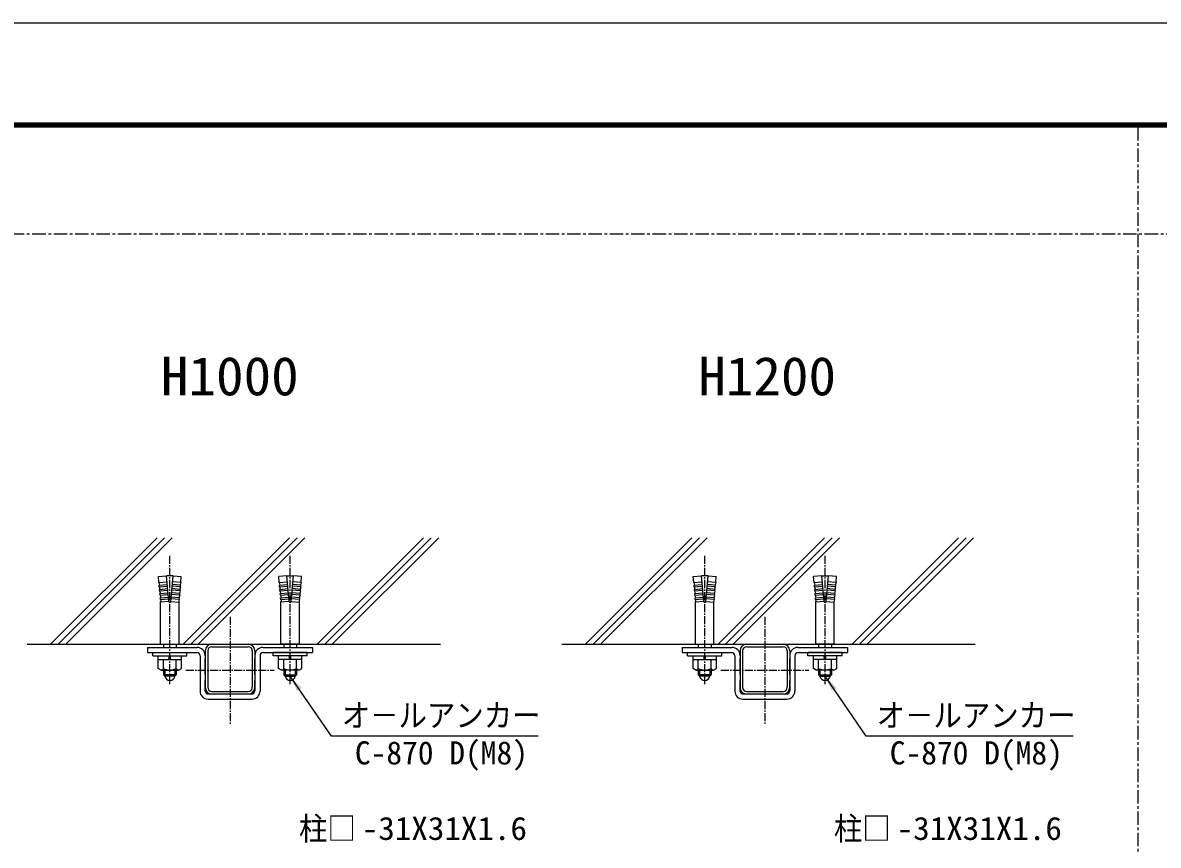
# Model space of a CAD drawing. Units: millimetres, scale not verified. Extents: x -4455 to 4455, y -3150 to 3150.
# Drawn here: x -2085 to 38, y 1612 to 3150 of the extents above; entities that cross this region are included whole.
import ezdxf
from ezdxf.enums import TextEntityAlignment as Align

# ---------------------------------------------------------------- set-up
doc = ezdxf.new("R2010")
doc.units = ezdxf.units.MM
doc.header["$LTSCALE"] = 20
doc.linetypes.add('USER1', pattern=[1.125, 0.75, -0.125, 0.125, -0.125])
doc.linetypes.add('USER2', pattern=[2, 1.25, -0.25, 0.25, -0.25])
for name, color, linetype, lineweight in [('0-0_1部材', 7, 'Continuous', 25), ('0-1_7詳細', 7, 'Continuous', 25), ('0-6_10枠', 7, 'Continuous', 25), ('0-7_中心線', 1, 'USER2', 25)]:
    doc.layers.add(name, color=color, linetype=linetype, lineweight=lineweight)
doc.layers.add('0-2_6文字', color=7, linetype='Continuous')
doc.styles.add('ＭＳ ゴシック', font='')
doc.styles.get('ＭＳ ゴシック').set_extended_font_data('MS Gothic')

msp = doc.modelspace()

# ---------------------------------------------------------------- linework, layer by layer
at = {"layer": '0-0_1部材'}
for p, q in [((-1804.09, 2115.65), (-1816.46, 2115.65)), ((-1591.46, 2115.65), (-1579.09, 2115.65)), ((-803.91, 2115.65), (-816.27, 2115.65)), ((-591.27, 2115.65), (-578.91, 2115.65))]:
    msp.add_line(p, q, dxfattribs=at)
for centre in [(-1810.28, 1929.8), (-1585.28, 1929.8), (-810.09, 1929.8), (-585.09, 1929.8)]:
    msp.add_arc(centre, 9.74, 189.64705, 350.35295, dxfattribs=at)
at = {"layer": '0-1_7詳細', "color": 4}
for p, q in [((-2033.36, 1987.89), (-1834.3, 2186.95)), ((-2019.22, 1987.89), (-1820.16, 2186.95)), ((-2005.08, 1987.89), (-1806.01, 2186.95)), ((-1785.34, 1987.89), (-1586.28, 2186.95)), ((-1771.2, 1987.89), (-1572.14, 2186.95)), ((-1757.06, 1987.89), (-1557.99, 2186.95)), ((-1534.8, 1987.89), (-1335.74, 2186.95)), ((-1520.66, 1987.89), (-1321.6, 2186.95)), ((-1506.52, 1987.89), (-1307.45, 2186.95)), ((-1033.18, 1987.89), (-834.11, 2186.95)), ((-1019.04, 1987.89), (-819.97, 2186.95)), ((-1004.89, 1987.89), (-805.83, 2186.95)), ((-785.16, 1987.89), (-586.09, 2186.95)), ((-771.01, 1987.89), (-571.95, 2186.95)), ((-756.87, 1987.89), (-557.81, 2186.95)), ((-534.62, 1987.89), (-335.55, 2186.95)), ((-520.48, 1987.89), (-321.41, 2186.95)), ((-506.33, 1987.89), (-307.27, 2186.95))]:
    msp.add_line(p, q, dxfattribs=at)
at = {"layer": '0-1_7詳細', "color": 1, "linetype": 'USER1'}
for p, q in [((-1810.28, 1912.95), (-1810.28, 2153.72)), ((-1585.28, 1912.95), (-1585.28, 2153.72)), ((-810.09, 1912.95), (-810.09, 2153.72)), ((-585.09, 1912.95), (-585.09, 2153.72)), ((-1697.78, 2039.2), (-1697.78, 1838.44)), ((-697.59, 2039.2), (-697.59, 1838.44)), ((-1780.21, 1939.14), (-1615.52, 1939.14)), ((-780.02, 1939.14), (-615.34, 1939.14))]:
    msp.add_line(p, q, dxfattribs=at)
at = {"layer": '0-1_7詳細'}
for p, q in [((-1830.74, 2103.35), (-1815.5, 2104.69)), ((-1830.74, 2103.35), (-1829.45, 2098.52)), ((-1812.28, 2067.83), (-1816.46, 2115.65)), ((-1808.28, 2067.83), (-1804.09, 2115.65)), ((-1789.81, 2103.35), (-1805.05, 2104.69)), ((-1804.09, 2115.65), (-1788.85, 2114.31)), ((-1789.81, 2103.35), (-1791.1, 2098.52)), ((-1789.81, 2103.35), (-1788.85, 2114.31)), ((-1591.46, 2115.65), (-1606.7, 2114.31)), ((-1605.74, 2103.35), (-1606.7, 2114.31)), ((-1605.74, 2103.35), (-1590.5, 2104.69)), ((-1605.74, 2103.35), (-1604.45, 2098.52)), ((-1587.28, 2067.83), (-1591.46, 2115.65)), ((-1583.28, 2067.83), (-1579.09, 2115.65)), ((-1564.81, 2103.35), (-1580.05, 2104.69)), ((-1563.85, 2114.31), (-1579.09, 2115.65)), ((-1564.81, 2103.35), (-1566.1, 2098.52)), ((-1564.81, 2103.35), (-1563.85, 2114.31)), ((-831.52, 2114.31), (-816.27, 2115.65)), ((-830.56, 2103.35), (-831.52, 2114.31)), ((-830.56, 2103.35), (-815.32, 2104.69)), ((-830.56, 2103.35), (-829.26, 2098.52)), ((-812.09, 2067.83), (-816.27, 2115.65)), ((-808.09, 2067.83), (-803.91, 2115.65)), ((-789.62, 2103.35), (-804.87, 2104.69)), ((-803.91, 2115.65), (-788.67, 2114.31)), ((-789.62, 2103.35), (-790.92, 2098.52)), ((-789.62, 2103.35), (-788.67, 2114.31)), ((-591.27, 2115.65), (-606.52, 2114.31)), ((-605.56, 2103.35), (-606.52, 2114.31)), ((-605.56, 2103.35), (-590.32, 2104.69)), ((-605.56, 2103.35), (-604.26, 2098.52)), ((-587.09, 2067.83), (-591.27, 2115.65)), ((-583.09, 2067.83), (-578.91, 2115.65)), ((-564.62, 2103.35), (-579.87, 2104.69)), ((-564.62, 2103.35), (-565.92, 2098.52)), ((-1830.31, 2098.37), (-1815.06, 2099.71)), ((-1830.04, 2095.38), (-1830.31, 2098.37)), ((-1830.04, 2095.38), (-1814.8, 2096.72)), ((-1830.04, 2095.38), (-1828.75, 2090.56)), ((-1829.61, 2090.4), (-1814.37, 2091.74)), ((-1829.35, 2087.42), (-1829.61, 2090.4)), ((-1829.35, 2087.42), (-1814.11, 2088.75)), ((-1829.35, 2087.42), (-1828.05, 2082.59)), ((-1828.91, 2082.43), (-1813.67, 2083.77)), ((-1828.65, 2079.45), (-1828.91, 2082.43)), ((-1791.64, 2082.43), (-1806.88, 2083.77)), ((-1791.2, 2087.42), (-1806.45, 2088.75)), ((-1790.94, 2090.4), (-1806.18, 2091.74)), ((-1790.51, 2095.38), (-1805.75, 2096.72)), ((-1790.24, 2098.37), (-1805.49, 2099.71)), ((-1791.2, 2087.42), (-1792.5, 2082.59)), ((-1791.9, 2079.45), (-1791.64, 2082.43)), ((-1790.51, 2095.38), (-1791.8, 2090.56)), ((-1791.2, 2087.42), (-1790.94, 2090.4)), ((-1790.51, 2095.38), (-1790.24, 2098.37)), ((-1605.31, 2098.37), (-1590.06, 2099.71)), ((-1605.05, 2095.38), (-1605.31, 2098.37)), ((-1605.05, 2095.38), (-1589.8, 2096.72)), ((-1605.05, 2095.38), (-1603.75, 2090.56)), ((-1604.61, 2090.4), (-1589.37, 2091.74)), ((-1604.35, 2087.42), (-1604.61, 2090.4)), ((-1604.35, 2087.42), (-1589.11, 2088.75)), ((-1604.35, 2087.42), (-1603.05, 2082.59)), ((-1603.91, 2082.43), (-1588.67, 2083.77)), ((-1603.65, 2079.45), (-1603.91, 2082.43)), ((-1566.64, 2082.43), (-1581.88, 2083.77)), ((-1566.2, 2087.42), (-1581.45, 2088.75)), ((-1565.94, 2090.4), (-1581.18, 2091.74)), ((-1565.51, 2095.38), (-1580.75, 2096.72)), ((-1565.25, 2098.37), (-1580.49, 2099.71)), ((-1566.2, 2087.42), (-1567.5, 2082.59)), ((-1566.9, 2079.45), (-1566.64, 2082.43)), ((-1565.51, 2095.38), (-1566.8, 2090.56)), ((-1566.2, 2087.42), (-1565.94, 2090.4)), ((-1565.51, 2095.38), (-1565.25, 2098.37)), ((-830.12, 2098.37), (-814.88, 2099.71)), ((-829.86, 2095.38), (-830.12, 2098.37)), ((-829.86, 2095.38), (-814.62, 2096.72)), ((-829.86, 2095.38), (-828.57, 2090.56)), ((-829.42, 2090.4), (-814.18, 2091.74)), ((-829.16, 2087.42), (-829.42, 2090.4)), ((-829.16, 2087.42), (-813.92, 2088.75)), ((-829.16, 2087.42), (-827.87, 2082.59)), ((-828.73, 2082.43), (-813.48, 2083.77)), ((-828.47, 2079.45), (-828.73, 2082.43)), ((-791.45, 2082.43), (-806.7, 2083.77)), ((-791.02, 2087.42), (-806.26, 2088.75)), ((-790.76, 2090.4), (-806, 2091.74)), ((-790.32, 2095.38), (-805.56, 2096.72)), ((-790.06, 2098.37), (-805.3, 2099.71)), ((-791.02, 2087.42), (-792.31, 2082.59)), ((-791.72, 2079.45), (-791.45, 2082.43)), ((-790.32, 2095.38), (-791.62, 2090.56)), ((-791.02, 2087.42), (-790.76, 2090.4)), ((-790.32, 2095.38), (-790.06, 2098.37)), ((-605.12, 2098.37), (-589.88, 2099.71)), ((-604.86, 2095.38), (-605.12, 2098.37)), ((-604.86, 2095.38), (-589.62, 2096.72)), ((-604.86, 2095.38), (-603.57, 2090.56)), ((-604.42, 2090.4), (-589.18, 2091.74)), ((-604.16, 2087.42), (-604.42, 2090.4)), ((-604.16, 2087.42), (-588.92, 2088.75)), ((-604.16, 2087.42), (-602.87, 2082.59)), ((-603.73, 2082.43), (-588.49, 2083.77)), ((-603.47, 2079.45), (-603.73, 2082.43)), ((-566.45, 2082.43), (-581.7, 2083.77)), ((-566.02, 2087.42), (-581.26, 2088.75)), ((-565.76, 2090.4), (-581, 2091.74)), ((-565.32, 2095.38), (-580.56, 2096.72)), ((-565.06, 2098.37), (-580.3, 2099.71)), ((-566.02, 2087.42), (-567.31, 2082.59)), ((-566.72, 2079.45), (-566.45, 2082.43)), ((-565.32, 2095.38), (-566.62, 2090.56)), ((-566.02, 2087.42), (-565.76, 2090.4)), ((-565.32, 2095.38), (-565.06, 2098.37)), ((-1828.65, 2079.45), (-1813.41, 2080.78)), ((-1828.65, 2079.45), (-1827.36, 2074.62)), ((-1828.21, 2074.46), (-1812.97, 2075.8)), ((-1827.95, 2071.48), (-1828.21, 2074.46)), ((-1827.95, 2071.48), (-1812.71, 2072.81)), ((-1827.95, 2071.48), (-1826.66, 2066.65)), ((-1827.58, 1987.89), (-1827.58, 2067.83)), ((-1812.28, 2067.83), (-1827.52, 2066.5)), ((-1808.28, 2067.83), (-1793.03, 2066.5)), ((-1792.6, 2071.48), (-1807.84, 2072.81)), ((-1792.34, 2074.46), (-1807.58, 2075.8)), ((-1791.9, 2079.45), (-1807.14, 2080.78)), ((-1792.6, 2071.48), (-1793.89, 2066.65)), ((-1791.9, 2079.45), (-1793.19, 2074.62)), ((-1792.98, 1987.89), (-1792.98, 2067.83)), ((-1792.6, 2071.48), (-1792.34, 2074.46)), ((-1603.65, 2079.45), (-1588.41, 2080.78)), ((-1603.65, 2079.45), (-1602.36, 2074.62)), ((-1603.22, 2074.46), (-1587.97, 2075.8)), ((-1602.95, 2071.48), (-1603.22, 2074.46)), ((-1602.95, 2071.48), (-1587.71, 2072.81)), ((-1602.95, 2071.48), (-1601.66, 2066.65)), ((-1602.58, 1987.89), (-1602.58, 2067.83)), ((-1587.28, 2067.83), (-1602.52, 2066.5)), ((-1583.28, 2067.83), (-1568.03, 2066.5)), ((-1567.6, 2071.48), (-1582.84, 2072.81)), ((-1567.34, 2074.46), (-1582.58, 2075.8)), ((-1566.9, 2079.45), (-1582.14, 2080.78)), ((-1567.6, 2071.48), (-1568.89, 2066.65)), ((-1566.9, 2079.45), (-1568.2, 2074.62)), ((-1567.98, 1987.89), (-1567.98, 2067.83)), ((-1567.6, 2071.48), (-1567.34, 2074.46)), ((-828.47, 2079.45), (-813.22, 2080.78)), ((-828.47, 2079.45), (-827.17, 2074.62)), ((-828.03, 2074.46), (-812.79, 2075.8)), ((-827.77, 2071.48), (-828.03, 2074.46)), ((-827.77, 2071.48), (-812.53, 2072.81)), ((-827.77, 2071.48), (-826.47, 2066.65)), ((-827.39, 1987.89), (-827.39, 2067.83)), ((-812.09, 2067.83), (-827.33, 2066.5)), ((-808.09, 2067.83), (-792.85, 2066.5)), ((-792.41, 2071.48), (-807.65, 2072.81)), ((-792.15, 2074.46), (-807.39, 2075.8)), ((-791.72, 2079.45), (-806.96, 2080.78)), ((-792.41, 2071.48), (-793.71, 2066.65)), ((-791.72, 2079.45), (-793.01, 2074.62)), ((-792.79, 1987.89), (-792.79, 2067.83)), ((-792.41, 2071.48), (-792.15, 2074.46)), ((-603.47, 2079.45), (-588.22, 2080.78)), ((-603.47, 2079.45), (-602.17, 2074.62)), ((-603.03, 2074.46), (-587.79, 2075.8)), ((-602.77, 2071.48), (-603.03, 2074.46)), ((-602.77, 2071.48), (-587.53, 2072.81)), ((-602.77, 2071.48), (-601.47, 2066.65)), ((-602.39, 1987.89), (-602.39, 2067.83)), ((-587.09, 2067.83), (-602.33, 2066.5)), ((-583.09, 2067.83), (-567.85, 2066.5)), ((-567.41, 2071.48), (-582.66, 2072.81)), ((-567.15, 2074.46), (-582.39, 2075.8)), ((-566.72, 2079.45), (-581.96, 2080.78)), ((-567.41, 2071.48), (-568.71, 2066.65)), ((-566.72, 2079.45), (-568.01, 2074.62)), ((-567.79, 1987.89), (-567.79, 2067.83)), ((-567.41, 2071.48), (-567.15, 2074.46)), ((-2077.41, 1987.89), (-1304.44, 1987.89)), ((-1852.28, 1981.89), (-1759.28, 1981.89)), ((-1827.58, 1987.89), (-1792.98, 1987.89)), ((-1822.28, 1987.89), (-1822.28, 1981.89)), ((-1798.28, 1987.89), (-1798.28, 1981.89)), ((-1744.28, 1987.89), (-1651.28, 1987.89)), ((-1744.28, 1975.5), (-1744.28, 1907.27)), ((-1739.48, 1975.5), (-1739.48, 1907.27)), ((-1731.89, 1987.89), (-1663.66, 1987.89)), ((-1731.89, 1983.09), (-1663.66, 1983.09)), ((-1656.08, 1975.5), (-1656.08, 1907.27)), ((-1651.28, 1975.5), (-1651.28, 1907.27)), ((-1636.28, 1981.89), (-1543.28, 1981.89)), ((-1567.98, 1987.89), (-1602.58, 1987.89)), ((-1597.28, 1987.89), (-1597.28, 1981.89)), ((-1573.28, 1987.89), (-1573.28, 1981.89)), ((-1543.28, 1981.89), (-1543.28, 1972.29)), ((-1077.23, 1987.89), (-304.26, 1987.89)), ((-852.09, 1981.89), (-759.09, 1981.89)), ((-852.09, 1981.89), (-852.09, 1972.29)), ((-827.39, 1987.89), (-792.79, 1987.89)), ((-822.09, 1987.89), (-822.09, 1981.89)), ((-798.09, 1987.89), (-798.09, 1981.89)), ((-744.09, 1987.89), (-651.09, 1987.89)), ((-744.09, 1975.5), (-744.09, 1907.27)), ((-739.29, 1975.5), (-739.29, 1907.27)), ((-731.7, 1987.89), (-663.48, 1987.89)), ((-731.7, 1983.09), (-663.48, 1983.09)), ((-655.89, 1975.5), (-655.89, 1907.27)), ((-651.09, 1975.5), (-651.09, 1907.27)), ((-636.09, 1981.89), (-543.09, 1981.89)), ((-567.79, 1987.89), (-602.39, 1987.89)), ((-597.09, 1987.89), (-597.09, 1981.89)), ((-573.09, 1987.89), (-573.09, 1981.89)), ((-543.09, 1981.89), (-543.09, 1972.29)), ((-1842.28, 1972.29), (-1778.28, 1972.29)), ((-1842.28, 1965.89), (-1778.28, 1965.89)), ((-1832.18, 1942.65), (-1832.18, 1965.89)), ((-1832.18, 1959.49), (-1788.38, 1959.49)), ((-1822.28, 1942.65), (-1822.28, 1959.49)), ((-1812.01, 1959.49), (-1810.88, 1965.89)), ((-1809.48, 1959.49), (-1808.35, 1965.89)), ((-1798.28, 1942.65), (-1798.28, 1959.49)), ((-1788.38, 1942.65), (-1788.38, 1965.89)), ((-1778.28, 1965.89), (-1778.28, 1972.29)), ((-1753.88, 1966.29), (-1753.88, 1900.29)), ((-1744.28, 1966.89), (-1744.28, 1900.89)), ((-1744.28, 1931.04), (-1744.28, 1960.89)), ((-1651.28, 1966.89), (-1651.28, 1900.89)), ((-1651.28, 1931.04), (-1651.28, 1960.89)), ((-1641.68, 1966.29), (-1641.68, 1900.29)), ((-1635.68, 1972.29), (-1543.28, 1972.29)), ((-1553.28, 1972.29), (-1617.28, 1972.29)), ((-1553.28, 1972.29), (-1617.28, 1972.29)), ((-1617.28, 1965.89), (-1617.28, 1972.29)), ((-1553.28, 1965.89), (-1617.28, 1965.89)), ((-1607.18, 1942.65), (-1607.18, 1965.89)), ((-1563.38, 1959.49), (-1607.18, 1959.49)), ((-1597.28, 1942.65), (-1597.28, 1959.49)), ((-1586.07, 1959.49), (-1587.2, 1965.89)), ((-1583.55, 1959.49), (-1584.67, 1965.89)), ((-1573.28, 1942.65), (-1573.28, 1959.49)), ((-1563.38, 1942.65), (-1563.38, 1965.89)), ((-1553.28, 1965.89), (-1553.28, 1972.29)), ((-852.09, 1972.29), (-759.69, 1972.29)), ((-842.09, 1972.29), (-778.09, 1972.29)), ((-842.09, 1972.29), (-778.09, 1972.29)), ((-842.09, 1965.89), (-842.09, 1972.29)), ((-842.09, 1965.89), (-778.09, 1965.89)), ((-831.99, 1942.65), (-831.99, 1965.89)), ((-831.99, 1959.49), (-788.19, 1959.49)), ((-822.09, 1942.65), (-822.09, 1959.49)), ((-811.82, 1959.49), (-810.69, 1965.89)), ((-809.29, 1959.49), (-808.16, 1965.89)), ((-798.09, 1942.65), (-798.09, 1959.49)), ((-788.19, 1942.65), (-788.19, 1965.89)), ((-778.09, 1965.89), (-778.09, 1972.29)), ((-753.69, 1966.29), (-753.69, 1900.29)), ((-744.09, 1966.89), (-744.09, 1900.89)), ((-744.09, 1931.04), (-744.09, 1960.89)), ((-651.09, 1966.89), (-651.09, 1900.89)), ((-651.09, 1931.04), (-651.09, 1960.89)), ((-641.49, 1966.29), (-641.49, 1900.29)), ((-635.49, 1972.29), (-543.09, 1972.29)), ((-617.09, 1965.89), (-617.09, 1972.29)), ((-553.09, 1972.29), (-617.09, 1972.29)), ((-553.09, 1965.89), (-617.09, 1965.89)), ((-606.99, 1942.65), (-606.99, 1965.89)), ((-563.19, 1959.49), (-606.99, 1959.49)), ((-597.09, 1942.65), (-597.09, 1959.49)), ((-585.89, 1959.49), (-587.02, 1965.89)), ((-583.36, 1959.49), (-584.49, 1965.89)), ((-573.09, 1942.65), (-573.09, 1959.49)), ((-563.19, 1942.65), (-563.19, 1965.89)), ((-1826.7, 1939.49), (-1832.18, 1942.65)), ((-1826.7, 1939.49), (-1793.85, 1939.49)), ((-1822.28, 1939.49), (-1822.28, 1930.57)), ((-1798.28, 1939.49), (-1798.28, 1930.57)), ((-1793.85, 1939.49), (-1788.38, 1942.65)), ((-1601.7, 1939.49), (-1607.18, 1942.65)), ((-1568.85, 1939.49), (-1601.7, 1939.49)), ((-1597.28, 1939.49), (-1597.28, 1930.57)), ((-1573.28, 1939.49), (-1573.28, 1930.57)), ((-1568.85, 1939.49), (-1563.38, 1942.65)), ((-826.52, 1939.49), (-831.99, 1942.65)), ((-826.52, 1939.49), (-793.67, 1939.49)), ((-822.09, 1939.49), (-822.09, 1930.57)), ((-798.09, 1939.49), (-798.09, 1930.57)), ((-793.67, 1939.49), (-788.19, 1942.65)), ((-601.52, 1939.49), (-606.99, 1942.65)), ((-568.67, 1939.49), (-601.52, 1939.49)), ((-597.09, 1939.49), (-597.09, 1930.57)), ((-573.09, 1939.49), (-573.09, 1930.57)), ((-568.67, 1939.49), (-563.19, 1942.65)), ((-1819.88, 1928.17), (-1822.28, 1930.57)), ((-1800.68, 1928.17), (-1819.88, 1928.17)), ((-1800.68, 1928.17), (-1798.28, 1930.57)), ((-1744.28, 1899.39), (-1744.28, 1920.24)), ((-1651.28, 1899.39), (-1651.28, 1920.24)), ((-1594.88, 1928.17), (-1597.28, 1930.57)), ((-1594.88, 1928.17), (-1575.68, 1928.17)), ((-1575.68, 1928.17), (-1573.28, 1930.57)), ((-819.69, 1928.17), (-822.09, 1930.57)), ((-800.49, 1928.17), (-819.69, 1928.17)), ((-800.49, 1928.17), (-798.09, 1930.57)), ((-744.09, 1899.39), (-744.09, 1920.24)), ((-651.09, 1899.39), (-651.09, 1920.24)), ((-594.69, 1928.17), (-597.09, 1930.57)), ((-594.69, 1928.17), (-575.49, 1928.17)), ((-575.49, 1928.17), (-573.09, 1930.57)), ((-1738.28, 1894.89), (-1657.28, 1894.89)), ((-1731.89, 1899.69), (-1663.66, 1899.69)), ((-1731.89, 1894.89), (-1663.66, 1894.89)), ((-738.09, 1894.89), (-657.09, 1894.89)), ((-731.7, 1899.69), (-663.48, 1899.69)), ((-731.7, 1894.89), (-663.48, 1894.89)), ((-1738.88, 1885.29), (-1656.68, 1885.29)), ((-738.69, 1885.29), (-656.49, 1885.29))]:
    msp.add_line(p, q, dxfattribs=at)
at = {"layer": '0-1_7詳細', "color": 1}
for p, q in [((-1819.88, 1939.49), (-1819.88, 1928.17)), ((-1800.68, 1939.49), (-1800.68, 1930.57)), ((-1594.88, 1939.49), (-1594.88, 1930.57)), ((-1575.68, 1939.49), (-1575.68, 1928.17)), ((-819.69, 1939.49), (-819.69, 1928.17)), ((-800.49, 1939.49), (-800.49, 1930.57)), ((-594.69, 1939.49), (-594.69, 1930.57)), ((-575.49, 1939.49), (-575.49, 1928.17)), ((-1798.28, 1930.57), (-1822.28, 1930.57)), ((-1800.68, 1930.57), (-1800.68, 1928.17)), ((-1597.28, 1930.57), (-1573.28, 1930.57)), ((-1594.88, 1930.57), (-1594.88, 1928.17)), ((-798.09, 1930.57), (-822.09, 1930.57)), ((-800.49, 1930.57), (-800.49, 1928.17)), ((-597.09, 1930.57), (-573.09, 1930.57)), ((-594.69, 1930.57), (-594.69, 1928.17))]:
    msp.add_line(p, q, dxfattribs=at)
at = {"layer": '0-1_7詳細'}
for points in [[(-1830.74, 2103.35), (-1831.7, 2114.31), (-1816.46, 2115.65)], [(-564.62, 2103.35), (-563.67, 2114.31), (-578.91, 2115.65)], [(-1852.28, 1981.89), (-1852.28, 1972.29), (-1759.88, 1972.29)], [(-1842.28, 1965.89), (-1842.28, 1972.29), (-1778.28, 1972.29)], [(-553.09, 1965.89), (-553.09, 1972.29), (-617.09, 1972.29)], [(-1121.66, 1816), (-1508.28, 1816), (-1584.14, 1926.52)], [(-121.47, 1816), (-508.09, 1816), (-583.96, 1926.52)]]:
    msp.add_lwpolyline(points, dxfattribs=at)
for centre, radius, start, end in [((-1810.28, 2067.83), 2, 180, 0), ((-1585.28, 2067.83), 2, 180, 360), ((-810.09, 2067.83), 2, 180, 0), ((-585.09, 2067.83), 2, 180, 360), ((-1759.28, 1966.89), 15, 0, 90), ((-1731.89, 1975.5), 12.39, 90, 180), ((-1731.89, 1975.5), 7.59, 90, 180), ((-1663.66, 1975.5), 12.39, 0, 90), ((-1663.66, 1975.5), 7.59, 0, 90), ((-1636.28, 1966.89), 15, 90, 180), ((-759.09, 1966.89), 15, 0, 90), ((-731.7, 1975.5), 12.39, 90, 180), ((-731.7, 1975.5), 7.59, 90, 180), ((-663.48, 1975.5), 12.39, 0, 90), ((-663.48, 1975.5), 7.59, 0, 90), ((-636.09, 1966.89), 15, 90, 180), ((-1759.88, 1966.29), 6, 0, 90), ((-1635.68, 1966.29), 6, 90, 180), ((-759.69, 1966.29), 6, 0, 90), ((-635.49, 1966.29), 6, 90, 180), ((-1827.32, 1945.04), 5.58, 276.40287, 334.67726), ((-1810.28, 1963.85), 24.36, 240.48521, 299.51479), ((-1793.23, 1945.04), 5.58, 205.32274, 263.59713), ((-1602.32, 1945.04), 5.58, 276.40287, 334.67726), ((-1585.28, 1963.85), 24.36, 240.48521, 299.51479), ((-1568.23, 1945.04), 5.58, 205.32274, 263.59713), ((-827.14, 1945.04), 5.58, 276.40287, 334.67726), ((-810.09, 1963.85), 24.36, 240.48521, 299.51479), ((-793.04, 1945.04), 5.58, 205.32274, 263.59713), ((-602.14, 1945.04), 5.58, 276.40287, 334.67726), ((-585.09, 1963.85), 24.36, 240.48521, 299.51479), ((-568.04, 1945.04), 5.58, 205.32274, 263.59713), ((-1738.88, 1900.29), 15, 180, 270), ((-1731.89, 1907.27), 12.39, 180, 270), ((-1738.28, 1900.89), 6, 180, 270), ((-1731.89, 1907.27), 7.59, 180, 270), ((-1663.66, 1907.27), 7.59, 270, 0), ((-1663.66, 1907.27), 12.39, 270, 0), ((-1657.28, 1900.89), 6, 270, 0), ((-1656.68, 1900.29), 15, 270, 360), ((-738.69, 1900.29), 15, 180, 270), ((-731.7, 1907.27), 12.39, 180, 270), ((-738.09, 1900.89), 6, 180, 270), ((-731.7, 1907.27), 7.59, 180, 270), ((-663.48, 1907.27), 12.39, 270, 0), ((-663.48, 1907.27), 7.59, 270, 0), ((-657.09, 1900.89), 6, 270, 0), ((-656.49, 1900.29), 15, 270, 360)]:
    msp.add_arc(centre, radius, start, end, dxfattribs=at)
for points in [[(-1585.28, 1928.17), (-1564, 1906.38), (-1572.59, 1900.49)], [(-585.09, 1928.17), (-563.82, 1906.38), (-572.41, 1900.49)]]:
    msp.add_solid(points, dxfattribs=at)
at = {"layer": '0-6_10枠', "color": 3}
msp.add_lwpolyline([(-4455, 3150), (4455, 3150), (4455, -3150), (-4455, -3150)], close=True, dxfattribs=at)
at = {"layer": '0-6_10枠'}
for points in [[(-4155, 2962.5), (4155, 2962.5), (4155, -2962.5), (-4155, -2962.5)], [(-4153.13, 2960.62), (4153.12, 2960.62), (4153.12, -2960.63), (-4153.13, -2960.63)], [(-4151.25, 2958.75), (4151.25, 2958.75), (4151.25, -2958.75), (-4151.25, -2958.75)], [(-4149.38, 2956.87), (4149.37, 2956.87), (4149.37, -2956.88), (-4149.38, -2956.88)], [(-4147.5, 2955), (4147.5, 2955), (4147.5, -2955), (-4147.5, -2955)]]:
    msp.add_lwpolyline(points, close=True, dxfattribs=at)
at = {"layer": '0-7_中心線'}
for p, q in [((0, 2955), (0, -2048.27)), ((-4147.5, 2755), (4147.5, 2755))]:
    msp.add_line(p, q, dxfattribs=at)

# ---------------------------------------------------------------- texts
at = {"layer": '0-1_7詳細', "color": 3, "style": 'ＭＳ ゴシック'}
for s, width, p in [('オ－ルアンカー', 0.9, (-1488.89, 1820.33)), ('オ－ルアンカー', 0.9, (-488.7, 1820.33)), ('柱□', 0.9, (-1568.76, 1608.65)), ('-31X31X1.6', 1.05, (-1451.46, 1608.88)), ('柱□', 0.9, (-568.58, 1608.65)), ('-31X31X1.6', 1.05, (-451.27, 1608.88))]:
    msp.add_text(s, height=43.26, dxfattribs=dict(at, width=width)).set_placement(p, align=Align.BOTTOM_LEFT)
for p in [(-1464.33, 1750.11), (-464.14, 1750.11)]:
    msp.add_text('C-870 D(M8)', height=43.26, dxfattribs=at).set_placement(p, align=Align.BOTTOM_LEFT)
at = {"layer": '0-2_6文字', "style": 'ＭＳ ゴシック', "width": 1.05}
for s, p in [('H1000', (-1827.02, 2431.57)), ('H1200', (-822.21, 2431.57))]:
    msp.add_text(s, height=72.14, dxfattribs=at).set_placement(p, align=Align.BOTTOM_LEFT)

doc.saveas('drawing.dxf')
